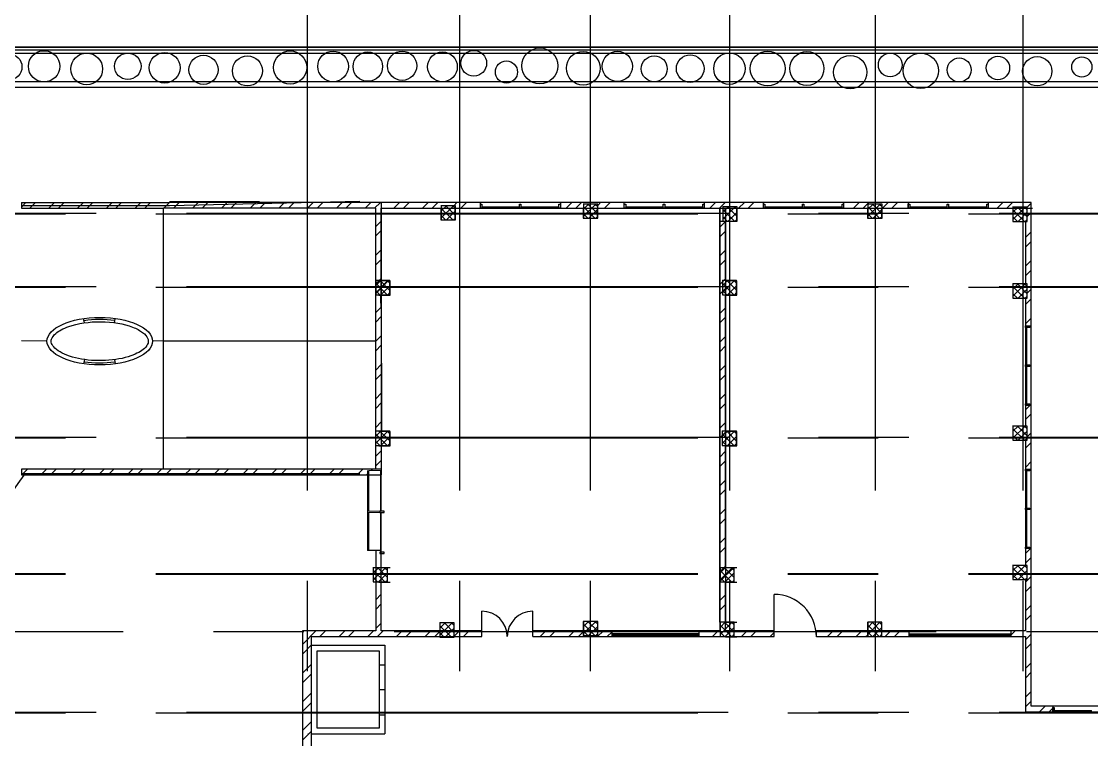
# Model space of a CAD drawing. Header units: millimetres. Extents: x 3062 to 3755, y 1606 to 1663.
# Drawn here: x 3076.43 to 3095.24, y 1631.23 to 1643.86 of the extents above; entities that cross this region are included whole.
import ezdxf

# ---------------------------------------------------------------- set-up
doc = ezdxf.new("R2010")
doc.units = ezdxf.units.MM
doc.linetypes.add('CENTER2', pattern=[28.575, 19.05, -3.175, 3.175, -3.175])
doc.linetypes.add('Dash', pattern=[6.35, 3.175, -3.175])
for name, color, linetype, lineweight in [('A-COLS', 52, 'Continuous', 9), ('A-GLAZ-CURT', 52, 'Continuous', 9), ('A-GLAZ-CWMG', 51, 'Continuous', 9)]:
    doc.layers.add(name, color=color, linetype=linetype, lineweight=lineweight)
doc.layers.add('m7aor', color=4, linetype='Continuous')
doc.layers.add('WORK', color=7, linetype='Continuous')
pattern_1 = [(45, (1101.6663, 870.09047), (-0.252569703, 0.252569703), []), (45, (1101.83467, 870.09047), (-0.252569703, 0.252569703), [])]

# ---------------------------------------------------------------- blocks, each defined once
blk = doc.blocks.new('M_Rectangular Column - 50_50-377117-Level 1')
at = {"layer": 'A-COLS'}
for p, q in [((250, 250), (-250, 250)), ((-250, 250), (-250, -250)), ((250, -250), (250, 250)), ((-250, -250), (250, -250))]:
    blk.add_line(p, q, dxfattribs=at)
blk = doc.blocks.new('System Panel - Glazed-396876-Level 1')
at = {"layer": 'A-GLAZ-CURT', "lineweight": 18}
for p, q in [((115414, -90726), (114026, -90726)), ((114026, -90726), (114026, -90752)), ((114026, -90752), (115414, -90752)), ((115414, -90752), (115414, -90726))]:
    blk.add_line(p, q, dxfattribs=at)
at = {"layer": 'A-GLAZ-CURT'}
blk.add_line((114026, -91166), (115357, -91166), dxfattribs=at)
blk = doc.blocks.new('System Panel - Glazed-396945-Level 1')
at = {"layer": 'A-GLAZ-CURT', "lineweight": 18}
for p, q in [((113976, -90726), (112538, -90726)), ((112538, -90726), (112538, -90752)), ((112538, -90752), (113976, -90752)), ((113976, -90752), (113976, -90726))]:
    blk.add_line(p, q, dxfattribs=at)
at = {"layer": 'A-GLAZ-CURT'}
for p, q in [((112538, -90752), (112538, -91166)), ((112538, -91166), (113976, -91166))]:
    blk.add_line(p, q, dxfattribs=at)
blk = doc.blocks.new('Rectangular Mullion - 50 x 150mm-396872-Level 1')
at = {"layer": 'A-GLAZ-CWMG'}
for p, q in [((114026, -91207), (114026, -91190)), ((114026, -91190), (115357, -91190)), ((114026, -91207), (115357, -91207))]:
    blk.add_line(p, q, dxfattribs=at)
blk = doc.blocks.new('Rectangular Mullion - 50 x 150mm-396942-Level 1')
at = {"layer": 'A-GLAZ-CWMG'}
for p, q in [((112538, -91190), (113976, -91190)), ((112538, -91207), (113976, -91207)), ((113976, -91190), (113976, -91207))]:
    blk.add_line(p, q, dxfattribs=at)
blk = doc.blocks.new('Rectangular Mullion - 50 x 150mm-355422-Level 1')
at = {"layer": 'A-GLAZ-CWMG', "lineweight": 25}
for p, q in [((115464, -90620), (115414, -90620)), ((115414, -90620), (115414, -90779)), ((115464, -90779), (115464, -90620)), ((115414, -90779), (115464, -90779))]:
    blk.add_line(p, q, dxfattribs=at)
blk = doc.blocks.new('Rectangular Mullion - 50 x 150mm-V3-Level 1')
at = {"layer": 'A-GLAZ-CWMG', "lineweight": 25}
for p, q in [((134494, -92720), (134444, -92720)), ((134444, -92720), (134444, -92879)), ((134444, -92879), (134494, -92879)), ((134494, -92879), (134494, -92720))]:
    blk.add_line(p, q, dxfattribs=at)
at = {"layer": 'A-GLAZ-CWMG'}
for p, q in [((134444, -92879), (134444, -93307)), ((134494, -92879), (134494, -93307)), ((134494, -93307), (134444, -93307))]:
    blk.add_line(p, q, dxfattribs=at)
blk = doc.blocks.new('System Panel - Glazed-396624-Level 1')
at = {"layer": 'A-GLAZ-CURT', "lineweight": 18}
for p, q in [((106661, -90726), (106414, -90726)), ((106414, -90726), (106414, -90752)), ((106414, -90752), (106661, -90752)), ((106661, -90752), (106661, -90726))]:
    blk.add_line(p, q, dxfattribs=at)
blk = doc.blocks.new('System Panel - Glazed-408555-Level 1')
at = {"layer": 'A-GLAZ-CURT', "lineweight": 18}
for p, q in [((659, 49), (-659, 49)), ((-659, 49), (-659, 24)), ((-659, 24), (659, 24)), ((659, 24), (659, 49))]:
    blk.add_line(p, q, dxfattribs=at)
blk = doc.blocks.new('System Panel - Glazed-408556-Level 1')
at = {"layer": 'A-GLAZ-CURT', "lineweight": 18}
for p, q in [((671, 49), (-671, 49)), ((-671, 49), (-671, 25)), ((-671, 25), (671, 25)), ((671, 25), (671, 49))]:
    blk.add_line(p, q, dxfattribs=at)
blk = doc.blocks.new('Rectangular Mullion - 50 x 150mm-408550-Level 1')
at = {"layer": 'A-GLAZ-CWMG'}
blk.add_line((148907, -85867), (148907, -87185), dxfattribs=at)
blk = doc.blocks.new('Rectangular Mullion - 50 x 150mm-408551-Level 1')
at = {"layer": 'A-GLAZ-CWMG'}
blk.add_line((148907, -84475), (148907, -85817), dxfattribs=at)
blk = doc.blocks.new('Rectangular Mullion - 50 x 150mm-V35-Level 1')
at = {"layer": 'A-GLAZ-CWMG', "lineweight": 25}
for p, q in [((0, 75), (-50, 75)), ((-50, 75), (-50, -75)), ((0, -75), (0, 75)), ((-50, -75), (0, -75))]:
    blk.add_line(p, q, dxfattribs=at)
blk = doc.blocks.new('Rectangular Mullion - 50 x 150mm-V30-Level 1')
at = {"layer": 'A-GLAZ-CWMG', "lineweight": 25}
for p, q in [((-25, 75), (25, 75)), ((-25, -75), (-25, 75)), ((25, 75), (25, -75)), ((25, -75), (-25, -75))]:
    blk.add_line(p, q, dxfattribs=at)

msp = doc.modelspace()

# ---------------------------------------------------------------- hatches: boundary and pattern name
at = {"layer": 'WORK'}
h = msp.add_hatch(dxfattribs=at)
h.set_pattern_fill('ANSI32', color=256, scale=0.0375)
h.set_pattern_definition(pattern_1)
h.paths.add_polyline_path([(3082.653, 1640.577), (3078.926, 1640.577), (3078.926, 1640.576), (3076.426, 1640.576), (3076.426, 1640.676), (3079.026, 1640.676), (3082.753, 1640.677), (3082.753, 1640.577), (3082.753, 1639.306), (3082.903, 1639.306), (3082.906, 1639.302), (3082.903, 1639.302), (3082.903, 1639.056), (3082.653, 1639.056)])
h = msp.add_hatch(dxfattribs=at)
h.set_pattern_fill('ANSI32', color=256, scale=0.0375)
h.set_pattern_definition(pattern_1)
h.paths.add_polyline_path([(3086.306, 1640.652), (3086.556, 1640.652), (3086.556, 1640.577), (3087.022, 1640.577), (3087.022, 1640.677), (3085.9, 1640.677), (3085.9, 1640.577), (3086.306, 1640.577)])
h.paths.add_polyline_path([(3083.806, 1640.622), (3084.056, 1640.622), (3084.056, 1640.577), (3084.495, 1640.577), (3084.495, 1640.677), (3082.753, 1640.677), (3082.753, 1640.577), (3083.806, 1640.577)])
at = {"layer": 'WORK', "ltscale": 0.53}
h = msp.add_hatch(dxfattribs=at)
h.set_pattern_fill('ANSI37', color=256, scale=0.028, angle=-90)
h.set_pattern_definition([(315, (2110.16059, 4274.02252), (0.0628617928, 0.0628617928), []), (45, (2110.16059, 4274.02252), (-0.0628617928, 0.0628617928), [])])
h.paths.add_polyline_path([(3084.056, 1640.372), (3084.056, 1640.622), (3083.806, 1640.622), (3083.806, 1640.372), (3083.906, 1640.372)])
h = msp.add_hatch(dxfattribs=at)
h.set_pattern_fill('ANSI37', color=256, scale=0.028, angle=-90)
h.set_pattern_definition([(315, (2112.66059, 4274.05218), (0.0628617928, 0.0628617928), []), (45, (2112.66059, 4274.05218), (-0.0628617928, 0.0628617928), [])])
h.paths.add_polyline_path([(3086.556, 1640.402), (3086.556, 1640.652), (3086.306, 1640.652), (3086.306, 1640.402), (3086.406, 1640.402)])
at = {"layer": 'WORK'}
h = msp.add_hatch(dxfattribs=at)
h.set_pattern_fill('ANSI32', color=256, scale=0.0375)
h.set_pattern_definition(pattern_1)
h.paths.add_polyline_path([(3096.915, 1631.822), (3096.556, 1631.822), (3096.556, 1631.722), (3096.915, 1631.722)])
h.paths.add_polyline_path([(3096.301, 1631.822), (3095.959, 1631.822), (3095.959, 1631.722), (3096.301, 1631.722)])
h.paths.add_polyline_path([(3094.554, 1631.822), (3094.176, 1631.822), (3094.176, 1634.598), (3094.151, 1634.598), (3094.151, 1634.595), (3094.076, 1634.595), (3094.076, 1634.297), (3094.106, 1634.297), (3094.106, 1634.047), (3094.076, 1634.047), (3094.076, 1633.147), (3093.818, 1633.147), (3093.818, 1633.047), (3094.076, 1633.047), (3094.076, 1631.722), (3094.554, 1631.722)])
h.paths.add_polyline_path([(3094.176, 1637.114), (3094.076, 1637.114), (3094.076, 1636.747), (3094.106, 1636.747), (3094.106, 1636.497), (3094.076, 1636.497), (3094.076, 1635.99), (3094.176, 1635.99)])
h.paths.add_polyline_path([(3094.176, 1640.577), (3094.106, 1640.577), (3094.106, 1640.347), (3094.076, 1640.347), (3094.076, 1639.247), (3094.106, 1639.247), (3094.106, 1638.997), (3094.076, 1638.997), (3094.076, 1638.507), (3094.176, 1638.507)])
h.paths.add_polyline_path([(3094.176, 1640.677), (3093.422, 1640.677), (3093.422, 1640.577), (3093.856, 1640.577), (3093.856, 1640.597), (3094.106, 1640.597), (3094.106, 1640.577), (3094.176, 1640.577)])
h.paths.add_polyline_path([(3092.016, 1640.652), (3092.017, 1640.677), (3090.875, 1640.677), (3090.875, 1640.652), (3090.875, 1640.652), (3090.875, 1640.577), (3091.306, 1640.577), (3091.306, 1640.652), (3091.556, 1640.652), (3091.556, 1640.577), (3092.016, 1640.577)])
h.paths.add_polyline_path([(3089.47, 1640.677), (3088.427, 1640.677), (3088.427, 1640.652), (3088.429, 1640.652), (3088.429, 1640.577), (3088.757, 1640.577), (3088.757, 1640.602), (3089.007, 1640.602), (3089.007, 1640.577), (3089.47, 1640.577)])
at = {"layer": 'WORK', "ltscale": 0.53}
h = msp.add_hatch(dxfattribs=at)
h.set_pattern_fill('ANSI37', color=256, scale=0.028, angle=-90)
h.set_pattern_definition([(315, (2117.66059, 4274.05218), (0.0628617928, 0.0628617928), []), (45, (2117.66059, 4274.05218), (-0.0628617928, 0.0628617928), [])])
h.paths.add_polyline_path([(3091.556, 1640.402), (3091.556, 1640.652), (3091.306, 1640.652), (3091.306, 1640.402), (3091.406, 1640.402)])
h = msp.add_hatch(dxfattribs=at)
h.set_pattern_fill('ANSI37', color=256, scale=0.028, angle=-90)
h.set_pattern_definition([(315, (2115.11178, 4274.00218), (0.0628617928, 0.0628617928), []), (45, (2115.11178, 4274.00218), (-0.0628617928, 0.0628617928), [])])
h.paths.add_polyline_path([(3089.007, 1640.352), (3089.007, 1640.602), (3088.757, 1640.602), (3088.757, 1640.352), (3088.857, 1640.352)])
h = msp.add_hatch(dxfattribs=at)
h.set_pattern_fill('ANSI37', color=256, scale=0.028, angle=-90)
h.set_pattern_definition([(315, (2120.21059, 4273.99752), (0.0628617928, 0.0628617928), []), (45, (2120.21059, 4273.99752), (-0.0628617928, 0.0628617928), [])])
h.paths.add_polyline_path([(3094.106, 1640.347), (3094.106, 1640.597), (3093.856, 1640.597), (3093.856, 1640.347), (3093.956, 1640.347)])
at = {"layer": 'WORK'}
h = msp.add_hatch(dxfattribs=at)
h.set_pattern_fill('ANSI32', color=256, scale=0.0375)
h.set_pattern_definition(pattern_1)
h.paths.add_polyline_path([(3088.801, 1640.352), (3088.701, 1640.352), (3088.701, 1633.297), (3088.801, 1633.297)])
at = {"layer": 'WORK', "ltscale": 0.53}
h = msp.add_hatch(dxfattribs=at)
h.set_pattern_fill('ANSI37', color=256, scale=0.028, angle=-90)
h.set_pattern_definition([(315, (2109.00731, 4272.70611), (0.0628617928, 0.0628617928), []), (45, (2109.00731, 4272.70611), (-0.0628617928, 0.0628617928), [])])
h.paths.add_polyline_path([(3082.903, 1639.056), (3082.903, 1639.306), (3082.653, 1639.306), (3082.653, 1639.056), (3082.753, 1639.056)])
h = msp.add_hatch(dxfattribs=at)
h.set_pattern_fill('ANSI37', color=256, scale=0.028, angle=-90)
h.set_pattern_definition([(315, (2115.10203, 4272.70611), (0.0628617928, 0.0628617928), []), (45, (2115.10203, 4272.70611), (-0.0628617928, 0.0628617928), [])])
h.paths.add_polyline_path([(3088.997, 1639.056), (3088.997, 1639.306), (3088.747, 1639.306), (3088.747, 1639.056), (3088.847, 1639.056)])
h = msp.add_hatch(dxfattribs=at)
h.set_pattern_fill('ANSI37', color=256, scale=0.028, angle=-90)
h.set_pattern_definition([(315, (2120.21059, 4272.64752), (0.0628617928, 0.0628617928), []), (45, (2120.21059, 4272.64752), (-0.0628617928, 0.0628617928), [])])
h.paths.add_polyline_path([(3094.106, 1638.997), (3094.106, 1639.247), (3093.856, 1639.247), (3093.856, 1638.997), (3093.956, 1638.997)])
at = {"layer": 'WORK'}
h = msp.add_hatch(dxfattribs=at)
h.set_pattern_fill('ANSI32', color=256, scale=0.0375)
h.set_pattern_definition(pattern_1)
h.paths.add_polyline_path([(3082.751, 1639.056), (3082.653, 1639.056), (3082.653, 1636.657), (3082.751, 1636.657)])
at = {"layer": 'WORK', "ltscale": 0.53}
h = msp.add_hatch(dxfattribs=at)
h.set_pattern_fill('ANSI37', color=256, scale=0.028, angle=-90)
h.set_pattern_definition([(315, (2120.21059, 4270.14752), (0.0628617928, 0.0628617928), []), (45, (2120.21059, 4270.14752), (-0.0628617928, 0.0628617928), [])])
h.paths.add_polyline_path([(3094.106, 1636.497), (3094.106, 1636.747), (3093.856, 1636.747), (3093.856, 1636.497), (3093.956, 1636.497)])
h = msp.add_hatch(dxfattribs=at)
h.set_pattern_fill('ANSI37', color=256, scale=0.028, angle=-90)
h.set_pattern_definition([(315, (2109.00592, 4270.057), (0.0628617928, 0.0628617928), []), (45, (2109.00592, 4270.057), (-0.0628617928, 0.0628617928), [])])
h.paths.add_polyline_path([(3082.901, 1636.407), (3082.901, 1636.657), (3082.651, 1636.657), (3082.651, 1636.407), (3082.751, 1636.407)])
h = msp.add_hatch(dxfattribs=at)
h.set_pattern_fill('ANSI37', color=256, scale=0.028, angle=-90)
h.set_pattern_definition([(315, (2115.10064, 4270.057), (0.0628617928, 0.0628617928), []), (45, (2115.10064, 4270.057), (-0.0628617928, 0.0628617928), [])])
h.paths.add_polyline_path([(3088.996, 1636.407), (3088.996, 1636.657), (3088.746, 1636.657), (3088.746, 1636.407), (3088.846, 1636.407)])
at = {"layer": 'WORK'}
h = msp.add_hatch(dxfattribs=at)
h.set_pattern_fill('ANSI32', color=256, scale=0.0375)
h.set_pattern_definition(pattern_1)
h.paths.add_polyline_path([(3082.753, 1636.402), (3082.706, 1636.402), (3082.653, 1636.407), (3082.653, 1635.99), (3082.753, 1635.99)])
h.paths.add_polyline_path([(3082.512, 1635.969), (3082.52, 1635.969), (3082.52, 1635.89), (3082.532, 1635.89), (3082.532, 1635.969), (3082.739, 1635.969), (3082.753, 1635.969), (3082.753, 1635.99), (3078.926, 1635.99), (3076.426, 1635.99), (3076.426, 1635.89), (3079.026, 1635.89), (3082.373, 1635.89), (3082.512, 1635.89)])
at = {"layer": 'WORK', "ltscale": 0.53}
h = msp.add_hatch(dxfattribs=at)
h.set_pattern_fill('ANSI37', color=256, scale=0.028, angle=-90)
h.set_pattern_definition([(315, (2108.96587, 4267.65727), (0.0628617928, 0.0628617928), []), (45, (2108.96587, 4267.65727), (-0.0628617928, 0.0628617928), [])])
h.paths.add_polyline_path([(3082.861, 1634.007), (3082.861, 1634.257), (3082.611, 1634.257), (3082.611, 1634.007), (3082.711, 1634.007)])
at = {"layer": 'WORK'}
h = msp.add_hatch(dxfattribs=at)
h.set_pattern_fill('ANSI32', color=256, scale=0.0375)
h.set_pattern_definition(pattern_1)
h.paths.add_polyline_path([(3086.306, 1633.147), (3085.413, 1633.147), (3085.413, 1633.047), (3086.802, 1633.047), (3086.802, 1633.147), (3086.556, 1633.147), (3086.556, 1633.064), (3086.306, 1633.064)])
h.paths.add_polyline_path([(3089.656, 1633.147), (3088.956, 1633.147), (3088.956, 1633.047), (3089.656, 1633.047)])
h.paths.add_polyline_path([(3088.706, 1633.147), (3088.332, 1633.147), (3088.332, 1633.047), (3088.706, 1633.047)])
h.paths.add_polyline_path([(3088.701, 1633.297), (3088.706, 1633.297), (3088.706, 1633.306), (3088.705, 1634.257), (3088.956, 1634.257), (3088.956, 1634.002), (3088.801, 1634.002), (3088.801, 1633.297), (3088.956, 1633.297), (3089.001, 1633.292), (3088.801, 1633.292), (3088.701, 1633.298)])
h.paths.add_polyline_path([(3092.028, 1633.147), (3091.552, 1633.147), (3091.552, 1633.047), (3092.028, 1633.047)])
h.paths.add_polyline_path([(3091.296, 1633.147), (3090.4, 1633.147), (3090.4, 1633.047), (3091.296, 1633.047)])
at = {"layer": 'WORK', "ltscale": 0.53}
h = msp.add_hatch(dxfattribs=at)
h.set_pattern_fill('ANSI37', color=256, scale=0.028, angle=-90)
h.set_pattern_definition([(315, (2115.06059, 4267.65727), (0.0628617928, 0.0628617928), []), (45, (2115.06059, 4267.65727), (-0.0628617928, 0.0628617928), [])])
h.paths.add_polyline_path([(3088.956, 1634.007), (3088.956, 1634.257), (3088.706, 1634.257), (3088.706, 1634.007), (3088.806, 1634.007)])
h = msp.add_hatch(dxfattribs=at)
h.set_pattern_fill('ANSI37', color=256, scale=0.028, angle=-90)
h.set_pattern_definition([(315, (2120.21059, 4267.69752), (0.0628617928, 0.0628617928), []), (45, (2120.21059, 4267.69752), (-0.0628617928, 0.0628617928), [])])
h.paths.add_polyline_path([(3094.106, 1634.047), (3094.106, 1634.297), (3093.856, 1634.297), (3093.856, 1634.047), (3093.956, 1634.047)])
at = {"layer": 'WORK'}
h = msp.add_hatch(dxfattribs=at)
h.set_pattern_fill('ANSI32', color=256, scale=0.0375)
h.set_pattern_definition(pattern_1)
h.paths.add_polyline_path([(3083.778, 1633.147), (3082.751, 1633.147), (3082.751, 1634.002), (3082.706, 1634.002), (3082.653, 1634.005), (3082.653, 1633.147), (3081.364, 1633.147), (3081.364, 1631.333), (3081.364, 1631.058), (3081.524, 1631.058), (3081.524, 1631.333), (3081.524, 1632.893), (3081.524, 1633.047), (3083.778, 1633.047)])
at = {"layer": 'WORK', "ltscale": 0.53}
h = msp.add_hatch(dxfattribs=at)
h.set_pattern_fill('ANSI37', color=256, scale=0.028, angle=-90)
h.set_pattern_definition([(315, (2110.13761, 4266.68475), (0.0628617928, 0.0628617928), []), (45, (2110.13761, 4266.68475), (-0.0628617928, 0.0628617928), [])])
h.paths.add_polyline_path([(3084.033, 1633.035), (3084.033, 1633.285), (3083.783, 1633.285), (3083.783, 1633.035), (3083.883, 1633.035)])
h = msp.add_hatch(dxfattribs=at)
h.set_pattern_fill('ANSI37', color=256, scale=0.028, angle=-90)
h.set_pattern_definition([(315, (2112.66059, 4266.71441), (0.0628617928, 0.0628617928), []), (45, (2112.66059, 4266.71441), (-0.0628617928, 0.0628617928), [])])
h.paths.add_polyline_path([(3086.556, 1633.064), (3086.556, 1633.314), (3086.306, 1633.314), (3086.306, 1633.064), (3086.406, 1633.064)])
h = msp.add_hatch(dxfattribs=at)
h.set_pattern_fill('ANSI37', color=256, scale=0.028, angle=-90)
h.set_pattern_definition([(315, (2115.06059, 4266.69752), (0.0628617928, 0.0628617928), []), (45, (2115.06059, 4266.69752), (-0.0628617928, 0.0628617928), [])])
h.paths.add_polyline_path([(3088.956, 1633.047), (3088.956, 1633.297), (3088.706, 1633.297), (3088.706, 1633.047), (3088.806, 1633.047)])
h = msp.add_hatch(dxfattribs=at)
h.set_pattern_fill('ANSI37', color=256, scale=0.028, angle=-90)
h.set_pattern_definition([(315, (2117.65649, 4266.69752), (0.0628617928, 0.0628617928), []), (45, (2117.65649, 4266.69752), (-0.0628617928, 0.0628617928), [])])
h.paths.add_polyline_path([(3091.552, 1633.047), (3091.552, 1633.297), (3091.302, 1633.297), (3091.302, 1633.047), (3091.402, 1633.047)])
at = {"layer": 'WORK'}
h = msp.add_hatch(dxfattribs=at)
h.set_pattern_fill('ANSI32', color=256, scale=0.0375)
h.set_pattern_definition(pattern_1)
h.paths.add_polyline_path([(3084.52, 1633.147), (3084.033, 1633.147), (3084.033, 1633.047), (3084.52, 1633.047)])

# ---------------------------------------------------------------- linework, layer by layer
at = {"layer": 'm7aor', "linetype": 'CENTER2', "ltscale": 0.5}
for p, q in [((3081.446, 1645.138), (3081.446, 1610.95)), ((3084.127, 1645.138), (3084.127, 1611.004)), ((3086.426, 1645.138), (3086.426, 1611.282)), ((3088.872, 1645.138), (3088.872, 1611.282)), ((3091.431, 1645.138), (3091.431, 1611.282)), ((3094.031, 1645.138), (3094.031, 1611.282)), ((3131.713, 1640.486), (3067.775, 1640.486)), ((3131.176, 1640.475), (3067.775, 1640.475)), ((3131.713, 1639.196), (3067.775, 1639.196)), ((3131.176, 1639.185), (3067.775, 1639.185)), ((3131.713, 1636.547), (3067.775, 1636.547)), ((3131.176, 1636.536), (3067.775, 1636.536)), ((3131.176, 1634.148), (3067.775, 1634.148)), ((3131.176, 1634.136), (3067.775, 1634.136)), ((3068.691, 1633.138), (3133.464, 1633.138)), ((3131.713, 1631.713), (3067.775, 1631.713)), ((3131.176, 1631.702), (3067.775, 1631.702))]:
    msp.add_line(p, q, dxfattribs=at)
at = {"layer": 'WORK'}
for p, q in [((3129.257, 1643.407), (3069.257, 1643.407)), ((3101.066, 1643.357), (3069.257, 1643.357)), ((3076.426, 1640.676), (3079.026, 1640.676)), ((3076.426, 1640.676), (3076.426, 1640.576)), ((3076.426, 1640.623), (3079.026, 1640.623)), ((3079.026, 1640.623), (3082.373, 1640.702)), ((3094.176, 1640.677), (3079.026, 1640.677)), ((3082.753, 1635.89), (3082.753, 1640.677)), ((3084.495, 1640.577), (3084.495, 1640.677)), ((3085.9, 1640.677), (3085.9, 1640.577)), ((3087.022, 1640.577), (3087.022, 1640.677)), ((3088.427, 1640.677), (3088.427, 1640.577)), ((3089.47, 1640.577), (3089.47, 1640.677)), ((3090.875, 1640.677), (3090.875, 1640.577)), ((3092.017, 1640.577), (3092.017, 1640.677)), ((3093.422, 1640.677), (3093.422, 1640.577)), ((3094.176, 1640.577), (3094.176, 1640.677)), ((3076.426, 1640.576), (3078.926, 1640.576)), ((3078.926, 1635.99), (3078.926, 1640.577)), ((3082.653, 1640.577), (3078.926, 1640.577)), ((3082.653, 1635.99), (3082.653, 1640.577)), ((3082.753, 1640.577), (3094.201, 1640.577)), ((3088.801, 1640.577), (3088.801, 1633.297)), ((3082.653, 1636.657), (3082.653, 1639.185)), ((3082.653, 1639.056), (3082.751, 1639.056)), ((3082.653, 1636.657), (3082.653, 1639.056)), ((3082.653, 1639.056), (3082.751, 1639.056)), ((3082.751, 1639.056), (3082.753, 1636.657)), ((3082.751, 1639.056), (3082.751, 1636.657)), ((3077.534, 1638.564), (3077.517, 1638.637)), ((3078.061, 1638.565), (3078.071, 1638.639)), ((3094.076, 1638.507), (3094.176, 1638.507)), ((3076.875, 1638.243), (3076.426, 1638.244)), ((3078.926, 1638.244), (3078.731, 1638.243)), ((3078.926, 1638.244), (3082.653, 1638.244)), ((3077.534, 1637.916), (3077.517, 1637.843)), ((3078.061, 1637.915), (3078.071, 1637.84)), ((3094.076, 1637.114), (3094.176, 1637.114)), ((3082.753, 1636.657), (3082.653, 1636.657)), ((3082.753, 1635.99), (3076.426, 1635.99)), ((3076.426, 1635.99), (3076.426, 1635.89)), ((3076.426, 1635.915), (3082.373, 1635.915)), ((3094.076, 1635.99), (3094.176, 1635.99)), ((3076.426, 1635.89), (3079.026, 1635.89)), ((3079.286, 1635.89), (3082.753, 1635.89)), ((3094.076, 1634.598), (3094.176, 1634.598)), ((3082.591, 1634.56), (3082.512, 1634.56)), ((3089.656, 1633.047), (3089.656, 1633.787)), ((3084.52, 1633.047), (3084.52, 1633.492)), ((3085.413, 1633.047), (3085.413, 1633.492)), ((3081.524, 1631.333), (3081.524, 1632.893)), ((3081.524, 1632.893), (3082.813, 1632.893)), ((3081.624, 1631.433), (3081.624, 1632.793)), ((3081.624, 1632.793), (3082.713, 1632.793)), ((3082.713, 1632.793), (3082.713, 1631.433)), ((3082.813, 1632.893), (3082.813, 1631.333)), ((3082.713, 1632.55), (3082.813, 1632.55)), ((3082.713, 1632.113), (3082.813, 1632.113)), ((3094.554, 1631.822), (3094.554, 1631.722)), ((3082.713, 1631.67), (3082.813, 1631.67)), ((3082.713, 1631.433), (3081.624, 1631.433))]:
    msp.add_line(p, q, dxfattribs=at)
at = {"layer": 'WORK', "ltscale": 0.5}
for p, q in [((3069.257, 1643.407), (3129.257, 1643.407)), ((3069.357, 1643.307), (3101.066, 1643.307)), ((3069.857, 1642.807), (3101.066, 1642.807)), ((3069.857, 1642.707), (3101.066, 1642.707)), ((3081.364, 1631.333), (3081.364, 1631.058)), ((3081.524, 1631.058), (3081.524, 1631.333))]:
    msp.add_line(p, q, dxfattribs=at)
at = {"layer": 'WORK', "linetype": 'Dash', "ltscale": 0.5}
for p, q in [((3079.026, 1640.698), (3082.373, 1640.698)), ((3079.026, 1635.89), (3082.373, 1635.89))]:
    msp.add_line(p, q, dxfattribs=at)
at = {"layer": 'WORK', "lineweight": 25}
for p, q in [((3094.176, 1640.677), (3082.591, 1640.677)), ((3094.176, 1631.822), (3094.176, 1640.677)), ((3082.751, 1638.835), (3082.751, 1640.577)), ((3082.751, 1640.577), (3083.801, 1640.577)), ((3083.801, 1640.577), (3083.801, 1640.372)), ((3084.051, 1640.577), (3086.301, 1640.577)), ((3084.051, 1640.372), (3084.051, 1640.577)), ((3086.301, 1640.577), (3086.301, 1640.402)), ((3086.551, 1640.577), (3088.701, 1640.577)), ((3086.551, 1640.402), (3086.551, 1640.577)), ((3088.701, 1640.577), (3088.701, 1633.147)), ((3089.001, 1640.577), (3091.301, 1640.577)), ((3089.001, 1640.352), (3089.001, 1640.577)), ((3091.301, 1640.577), (3091.301, 1640.402)), ((3091.551, 1640.577), (3093.851, 1640.577)), ((3091.551, 1640.402), (3091.551, 1640.577)), ((3093.851, 1640.577), (3093.851, 1640.347)), ((3083.801, 1640.372), (3084.056, 1640.372)), ((3086.301, 1640.402), (3086.556, 1640.402)), ((3088.801, 1639.302), (3088.801, 1640.352)), ((3091.301, 1640.402), (3091.556, 1640.402)), ((3093.851, 1640.347), (3094.106, 1640.347)), ((3094.076, 1640.347), (3094.076, 1639.247)), ((3082.906, 1639.302), (3082.706, 1639.302)), ((3082.906, 1639.052), (3082.906, 1639.302)), ((3089.001, 1639.302), (3088.801, 1639.302)), ((3089.001, 1639.052), (3089.001, 1639.302)), ((3094.106, 1639.247), (3093.851, 1639.247)), ((3093.851, 1639.247), (3093.851, 1638.997)), ((3082.706, 1639.052), (3082.906, 1639.052)), ((3088.801, 1639.052), (3089.001, 1639.052)), ((3088.801, 1636.652), (3088.801, 1639.052)), ((3093.851, 1638.997), (3094.106, 1638.997)), ((3094.076, 1638.997), (3094.076, 1636.747)), ((3094.106, 1636.747), (3093.851, 1636.747)), ((3093.851, 1636.747), (3093.851, 1636.497)), ((3082.906, 1636.652), (3082.706, 1636.652)), ((3082.906, 1636.402), (3082.906, 1636.652)), ((3089.001, 1636.652), (3088.801, 1636.652)), ((3089.001, 1636.402), (3089.001, 1636.652)), ((3093.851, 1636.497), (3094.106, 1636.497)), ((3094.076, 1636.497), (3094.076, 1634.297)), ((3082.706, 1636.402), (3082.906, 1636.402)), ((3088.801, 1636.402), (3089.001, 1636.402)), ((3088.801, 1634.252), (3088.801, 1636.402)), ((3082.751, 1634.56), (3082.591, 1634.56)), ((3082.653, 1634.56), (3082.653, 1633.147)), ((3082.751, 1633.147), (3082.751, 1634.56)), ((3082.906, 1634.252), (3082.706, 1634.252)), ((3089.001, 1634.252), (3088.801, 1634.252)), ((3094.106, 1634.297), (3093.851, 1634.297)), ((3093.851, 1634.297), (3093.851, 1634.047)), ((3093.851, 1634.047), (3094.106, 1634.047)), ((3094.076, 1634.047), (3094.076, 1633.147)), ((3082.706, 1634.002), (3082.906, 1634.002)), ((3088.801, 1634.002), (3089.001, 1634.002)), ((3088.801, 1633.147), (3088.801, 1634.002)), ((3089.001, 1633.292), (3088.801, 1633.292)), ((3082.653, 1633.147), (3081.364, 1633.147)), ((3081.364, 1633.147), (3081.364, 1631.333)), ((3084.52, 1633.147), (3082.751, 1633.147)), ((3088.701, 1633.147), (3085.413, 1633.147)), ((3089.656, 1633.147), (3088.801, 1633.147)), ((3094.076, 1633.147), (3090.4, 1633.147)), ((3081.524, 1631.916), (3081.524, 1633.048)), ((3081.524, 1633.047), (3084.52, 1633.047)), ((3085.413, 1633.047), (3089.656, 1633.047)), ((3088.801, 1633.042), (3089.001, 1633.042)), ((3090.4, 1633.047), (3094.076, 1633.047)), ((3094.076, 1633.047), (3094.076, 1631.722)), ((3098.676, 1631.822), (3094.176, 1631.822)), ((3094.076, 1631.722), (3098.676, 1631.722))]:
    msp.add_line(p, q, dxfattribs=at)
at = {"layer": 'WORK', "ltscale": 0.53}
for p, q in [((3084.52, 1633.047), (3084.52, 1633.147)), ((3085.413, 1633.047), (3085.413, 1633.147)), ((3086.802, 1633.147), (3086.802, 1633.047)), ((3088.332, 1633.097), (3086.802, 1633.097)), ((3088.332, 1633.147), (3088.332, 1633.047)), ((3089.656, 1633.047), (3089.656, 1633.147)), ((3090.4, 1633.047), (3090.4, 1633.147)), ((3092.028, 1633.147), (3092.028, 1633.047)), ((3092.028, 1633.097), (3093.818, 1633.097)), ((3093.818, 1633.147), (3093.818, 1633.047)), ((3088.332, 1633.072), (3086.802, 1633.072)), ((3088.332, 1633.047), (3086.802, 1633.047)), ((3092.028, 1633.072), (3093.818, 1633.072))]:
    msp.add_line(p, q, dxfattribs=at)
at = {"layer": 'WORK', "lineweight": 25}
for points in [[(3083.806, 1640.631), (3083.806, 1640.372)], [(3084.056, 1640.372), (3084.056, 1640.622), (3083.806, 1640.622)], [(3086.306, 1640.661), (3086.306, 1640.402)], [(3086.556, 1640.402), (3086.556, 1640.652), (3086.306, 1640.652)], [(3091.306, 1640.661), (3091.306, 1640.402)], [(3091.556, 1640.402), (3091.556, 1640.652), (3091.306, 1640.652)], [(3088.757, 1640.611), (3088.757, 1640.352), (3089.007, 1640.352), (3089.007, 1640.602), (3088.757, 1640.602)], [(3093.856, 1640.606), (3093.856, 1640.347)], [(3094.106, 1640.347), (3094.106, 1640.597), (3093.856, 1640.597)], [(3082.653, 1639.315), (3082.653, 1639.056), (3082.903, 1639.056), (3082.903, 1639.306), (3082.653, 1639.306)], [(3088.747, 1639.315), (3088.747, 1639.056), (3088.997, 1639.056), (3088.997, 1639.306), (3088.747, 1639.306)], [(3093.856, 1639.256), (3093.856, 1638.997)], [(3094.106, 1638.997), (3094.106, 1639.247)], [(3082.651, 1636.666), (3082.651, 1636.407), (3082.901, 1636.407), (3082.901, 1636.657), (3082.651, 1636.657)], [(3088.746, 1636.666), (3088.746, 1636.407), (3088.996, 1636.407), (3088.996, 1636.657), (3088.746, 1636.657)], [(3093.856, 1636.756), (3093.856, 1636.497)], [(3094.106, 1636.497), (3094.106, 1636.747)], [(3082.611, 1634.266), (3082.611, 1634.007), (3082.861, 1634.007), (3082.861, 1634.257), (3082.611, 1634.257)], [(3088.706, 1634.266), (3088.706, 1634.007), (3088.956, 1634.007), (3088.956, 1634.257), (3088.706, 1634.257)], [(3093.856, 1634.306), (3093.856, 1634.047)], [(3094.106, 1634.047), (3094.106, 1634.297)], [(3083.783, 1633.293), (3083.783, 1633.035), (3084.033, 1633.035), (3084.033, 1633.285), (3083.783, 1633.285)], [(3086.306, 1633.323), (3086.306, 1633.064), (3086.556, 1633.064), (3086.556, 1633.314), (3086.306, 1633.314)], [(3088.706, 1633.306), (3088.706, 1633.047)], [(3088.956, 1633.047), (3088.956, 1633.297), (3088.706, 1633.297)], [(3091.302, 1633.306), (3091.302, 1633.047)], [(3091.552, 1633.047), (3091.552, 1633.297), (3091.302, 1633.297)]]:
    msp.add_lwpolyline(points, dxfattribs=at)
at = {"layer": 'WORK'}
for points in [[(3088.801, 1633.297), (3088.701, 1633.297), (3088.701, 1640.577)], [(3088.701, 1640.352), (3088.801, 1640.352)], [(3081.462, 1631.333), (3081.47, 1631.333)], [(3081.524, 1631.333), (3082.813, 1631.333)]]:
    msp.add_lwpolyline(points, dxfattribs=at)
at = {"layer": 'WORK', "ltscale": 0.5}
for centre, radius in [((3076.206, 1643.062), 0.229), ((3076.824, 1643.073), 0.275), ((3077.573, 1643.026), 0.28), ((3078.295, 1643.073), 0.233), ((3078.944, 1643.048), 0.27), ((3079.626, 1643.012), 0.256), ((3080.399, 1642.992), 0.264), ((3081.149, 1643.052), 0.292), ((3081.904, 1643.072), 0.269), ((3082.515, 1643.068), 0.259), ((3083.118, 1643.083), 0.257), ((3083.826, 1643.064), 0.262), ((3084.377, 1643.127), 0.227), ((3085.539, 1643.08), 0.316), ((3086.301, 1643.04), 0.296), ((3086.902, 1643.073), 0.266), ((3087.55, 1643.029), 0.228), ((3088.182, 1643.033), 0.243), ((3088.872, 1643.033), 0.277), ((3089.544, 1643.034), 0.307), ((3090.234, 1643.034), 0.299), ((3090.995, 1642.97), 0.294), ((3091.698, 1643.097), 0.209), ((3092.234, 1642.995), 0.311), ((3093.591, 1643.044), 0.206), ((3084.952, 1642.973), 0.195), ((3092.911, 1643.009), 0.211), ((3094.283, 1642.986), 0.258), ((3095.066, 1643.061), 0.177)]:
    msp.add_circle(centre, radius, dxfattribs=at)
at = {"layer": 'WORK'}
for centre, radius, start, end in [((3077.803, 1636.717), 1.904, 82.0544, 98.3851), ((3077.803, 1639.763), 1.904, 261.6149, 277.9456), ((3089.657, 1633.044), 0.743, 359.7549, 90.0998), ((3084.52, 1633.046), 0.446, 0.166, 90), ((3085.413, 1633.046), 0.446, 90, 179.834)]:
    msp.add_arc(centre, radius, start, end, dxfattribs=at)
at = {"layer": 'WORK', "ltscale": 0.5}
msp.add_arc((3084.236, 1630.269), 9.587, 144.1371, 179.1622, dxfattribs=at)
at = {"layer": 'WORK'}
msp.add_ellipse((3077.803, 1638.24), major_axis=(-0.928, 0), ratio=0.449736, dxfattribs=at)
msp.add_open_spline([(3076.95, 1638.24), (3076.95, 1638.215), (3076.958, 1638.19), (3076.997, 1638.132), (3077.029, 1638.1), (3077.156, 1638.015), (3077.281, 1637.965), (3077.575, 1637.904), (3077.742, 1637.892), (3078.066, 1637.908), (3078.223, 1637.937), (3078.453, 1638.018), (3078.535, 1638.065), (3078.624, 1638.146), (3078.644, 1638.179), (3078.66, 1638.237), (3078.658, 1638.263), (3078.63, 1638.324), (3078.601, 1638.359), (3078.511, 1638.427), (3078.451, 1638.46), (3078.229, 1638.545), (3078.028, 1638.58), (3077.621, 1638.584), (3077.416, 1638.553), (3077.16, 1638.464), (3077.08, 1638.42), (3076.989, 1638.341), (3076.966, 1638.306), (3076.952, 1638.264), (3076.95, 1638.252), (3076.95, 1638.24)], degree=3, knots=[0, 0, 0, 0, 0.294261, 0.294261, 0.588521, 0.588521, 1.136261, 1.136261, 1.684002, 1.684002, 2.231742, 2.231742, 2.687899, 2.687899, 3.017547, 3.017547, 3.347194, 3.347194, 3.676842, 3.676842, 4.006489, 4.006489, 4.689207, 4.689207, 5.371925, 5.371925, 5.804722, 5.804722, 6.139725, 6.139725, 6.283185, 6.283185, 6.283185, 6.283185], dxfattribs=at)

# ---------------------------------------------------------------- block references
at = {"layer": 'WORK', "xscale": -0.0005000000000000001, "yscale": 0.0005000000000000001, "zscale": 0.0005000000000000001}
for p in [(3084.495, 1640.614), (3087.024, 1640.614), (3089.47, 1640.614), (3092.016, 1640.614), (3094.554, 1631.76)]:
    msp.add_blockref('Rectangular Mullion - 50 x 150mm-V35-Level 1', p, dxfattribs=at)
at = {"layer": 'WORK', "extrusion": (0, 0, -1), "xscale": -0.0005000000000000001, "yscale": 0.0005000000000000001, "zscale": 0.0005000000000000001}
for p, rotation in [((-3085.192, 1640.614), 359.999999999999), ((-3085.888, 1640.614), 359.999999999999), ((-3087.721, 1640.614), 359.999999999999), ((-3088.417, 1640.614), 359.999999999999), ((-3090.167, 1640.614), 359.999999999999), ((-3090.863, 1640.614), 359.999999999999), ((-3092.712, 1640.614), 359.999999999999), ((-3093.408, 1640.614), 359.999999999999), ((-3094.113, 1637.81), 89.99999999999895), ((-3094.113, 1637.127), 89.99999999999895), ((-3094.113, 1635.292), 89.99999999999895), ((-3094.113, 1634.608), 89.99999999999895)]:
    msp.add_blockref('Rectangular Mullion - 50 x 150mm-V30-Level 1', p, dxfattribs=dict(at, rotation=rotation))
at = {"layer": 'WORK', "yscale": 0.0005000000000000001, "zscale": 0.0005000000000000001}
for name, p, xscale, rotation in [('System Panel - Glazed-408555-Level 1', (3084.85, 1640.614), -0.0005000000000000001, 180), ('System Panel - Glazed-408556-Level 1', (3085.54, 1640.614), -0.0005000000000000001, 180), ('Rectangular Mullion - 50 x 150mm-408551-Level 1', (3128.113, 1566.123), -0.0005000000000000001, 270), ('System Panel - Glazed-408555-Level 1', (3087.379, 1640.614), -0.0005000000000000001, 180), ('System Panel - Glazed-408556-Level 1', (3088.069, 1640.614), -0.0005000000000000001, 180), ('Rectangular Mullion - 50 x 150mm-408551-Level 1', (3130.642, 1566.123), -0.0005000000000000001, 270), ('System Panel - Glazed-408555-Level 1', (3089.825, 1640.614), -0.0005000000000000001, 180), ('Rectangular Mullion - 50 x 150mm-408550-Level 1', (3133.088, 1566.123), -0.0005000000000000001, 270), ('System Panel - Glazed-408556-Level 1', (3090.515, 1640.614), -0.0005000000000000001, 180), ('Rectangular Mullion - 50 x 150mm-408551-Level 1', (3133.088, 1566.123), -0.0005000000000000001, 270), ('System Panel - Glazed-408555-Level 1', (3092.37, 1640.614), -0.0005000000000000001, 180), ('System Panel - Glazed-408556-Level 1', (3093.06, 1640.614), -0.0005000000000000001, 180), ('System Panel - Glazed-396624-Level 1', (3128.115, 1692.238), 0.0005000000000000001, 270), ('Rectangular Mullion - 50 x 150mm-V35-Level 1', (3094.113, 1638.507), -0.0005000000000000001, 270), ('Rectangular Mullion - 50 x 150mm-408550-Level 1', (3019.622, 1594.889), -0.0005000000000000001, 180), ('System Panel - Glazed-408555-Level 1', (3094.113, 1638.152), -0.0005000000000000001, 90), ('Rectangular Mullion - 50 x 150mm-V35-Level 1', (3094.113, 1637.823), -0.0005000000000000001, 270), ('System Panel - Glazed-408555-Level 1', (3094.113, 1637.469), -0.0005000000000000001, 90), ('Rectangular Mullion - 50 x 150mm-396942-Level 1', (3128.115, 1692.238), 0.0005000000000000001, 270), ('System Panel - Glazed-396945-Level 1', (3128.115, 1692.238), 0.0005000000000000001, 270), ('Rectangular Mullion - 50 x 150mm-V35-Level 1', (3094.113, 1635.988), -0.0005000000000000001, 270), ('Rectangular Mullion - 50 x 150mm-408550-Level 1', (3019.622, 1592.37), -0.0005000000000000001, 180), ('System Panel - Glazed-408555-Level 1', (3094.113, 1635.633), -0.0005000000000000001, 90), ('Rectangular Mullion - 50 x 150mm-V3-Level 1', (3129.165, 1702.473), 0.0005000000000000001, 270), ('Rectangular Mullion - 50 x 150mm-396872-Level 1', (3128.115, 1692.238), 0.0005000000000000001, 270), ('System Panel - Glazed-396876-Level 1', (3128.115, 1692.238), 0.0005000000000000001, 270), ('Rectangular Mullion - 50 x 150mm-V35-Level 1', (3094.113, 1635.304), -0.0005000000000000001, 270), ('Rectangular Mullion - 50 x 150mm-408550-Level 1', (3019.622, 1591.687), -0.0005000000000000001, 180), ('System Panel - Glazed-408555-Level 1', (3094.113, 1634.95), -0.0005000000000000001, 90), ('Rectangular Mullion - 50 x 150mm-355422-Level 1', (3128.115, 1692.238), 0.0005000000000000001, 270), ('M_Rectangular Column - 50_50-377117-Level 1', (3083.903, 1633.16), 0.0005000000000000001, 270), ('M_Rectangular Column - 50_50-377117-Level 1', (3086.426, 1633.189), 0.0005000000000000001, 270), ('M_Rectangular Column - 50_50-377117-Level 1', (3091.421, 1633.172), 0.0005000000000000001, 270), ('System Panel - Glazed-408555-Level 1', (3094.908, 1631.76), -0.0005000000000000001, 180)]:
    msp.add_blockref(name, p, dxfattribs=dict(at, xscale=xscale, rotation=rotation))

doc.saveas('drawing.dxf')
